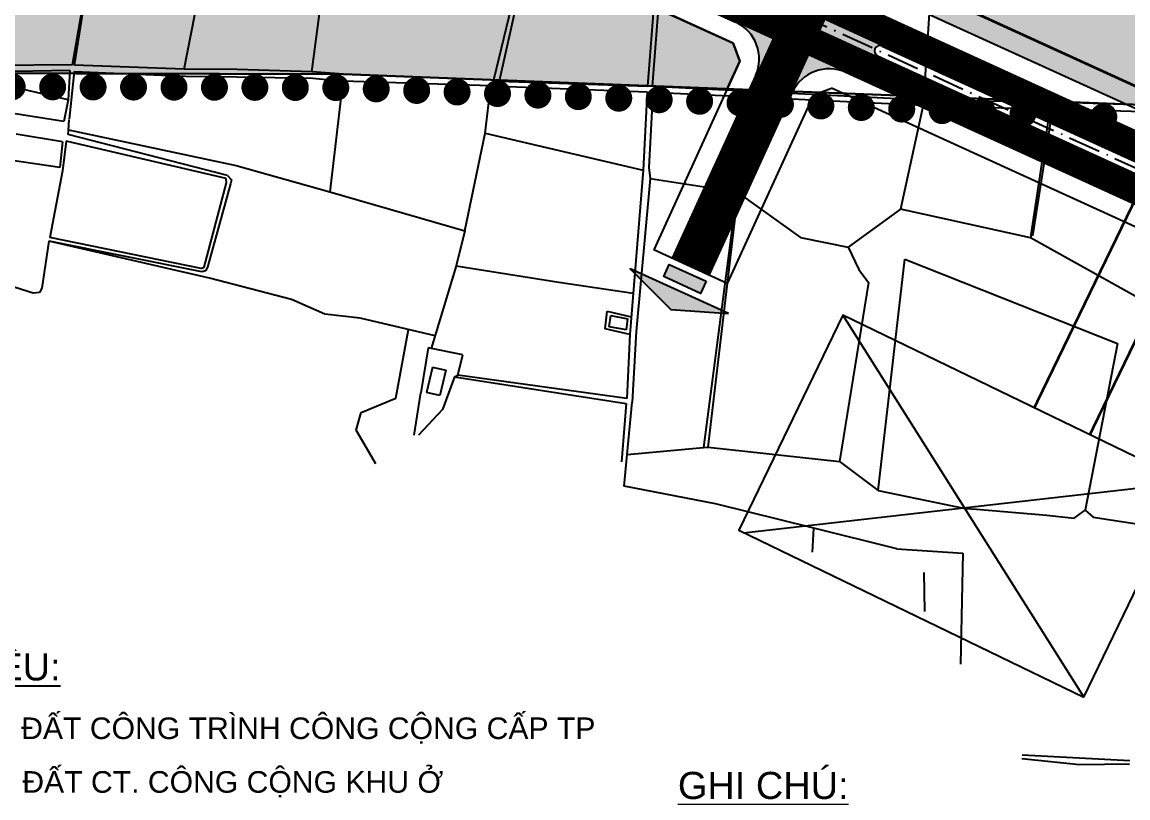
# Model space of a CAD drawing. Header units: millimetres. Extents: x 598301 to 599985, y 1183033 to 1185188.
# Drawn here: x 599055.2 to 599465.3, y 1183416.2 to 1183703.9 of the extents above; entities that cross this region are included whole.
import ezdxf

# ---------------------------------------------------------------- set-up
doc = ezdxf.new("R2010")
doc.units = ezdxf.units.MM
doc.linetypes.add('ACAD_ISO02W100', pattern=[15, 12, -3])
doc.linetypes.add('ACAD_ISO10W100', pattern=[18.5, 12, -3, 0.5, -3])
for name, color, linetype in [('0-duong', 132, 'Continuous'), ('0-he', 5, 'Continuous'), ('CXCL', 102, 'Continuous'), ('DIEN', 6, 'Continuous'), ('GHICHU', 7, 'Continuous'), ('h-ccong', 241, 'Continuous'), ('h-duong', 7, 'Continuous'), ('NENPHONGPHU', 253, 'Continuous'), ('RANH', 7, 'Continuous'), ('TEXT', 7, 'Continuous'), ('TIM', 1, 'ACAD_ISO10W100')]:
    doc.layers.add(name, color=color, linetype=linetype)
doc.layers.add('RANHDAT', color=7, linetype='Continuous', plot=False)
doc.styles.add('VHEL-B', font='VHELVEB.TTF', dxfattribs={"height": 4.5})

# ---------------------------------------------------------------- blocks, each defined once
blk = doc.blocks.new('MUITEN')
at = {"layer": '0-duong'}
h = blk.add_hatch(color=256, dxfattribs=at)
h.paths.add_polyline_path([(-5279.6, 2171.6), (-5364.5, 2161.8), (-5209.2, 2123.3)])
h.paths.add_polyline_path([(-5318.3, 2140), (-5323.2, 2120.6), (-5264.9, 2106.2), (-5260.1, 2125.6)])
blk.add_line((-5354.7, 2118.1), (-5238.2, 2089.3), dxfattribs=at)
at = {"layer": '0-duong', "flags": 128}
blk.add_lwpolyline([(-5364.5, 2161.8), (-5209.2, 2123.3), (-5279.6, 2171.6), (-5364.5, 2161.8)], dxfattribs=at)
blk.add_lwpolyline([(-5323.2, 2120.6), (-5318.3, 2140), (-5260.1, 2125.6), (-5264.9, 2106.2)], close=True, dxfattribs=at)
blk = doc.blocks.new('2000')
at = {"linetype": 'Continuous', "const_width": 5}
blk.add_lwpolyline([(-2.5, 0, 1), (2.5, 0, 1)], format="xyb", close=True, dxfattribs=at)
blk = doc.blocks.new('nen')
at = {"layer": 'NENPHONGPHU', "linetype": 'Continuous'}
for p, q in [((428.35, -705.81), (441.72, -627.37)), ((469.69, -707.41), (483.63, -635.91)), ((517.01, -708.4), (525.34, -645.11)), ((643.33, -713.89), (647.84, -655.93)), ((645.89, -656.15), (641.55, -713.76)), ((596.46, -661.93), (584.38, -711.51)), ((597.58, -662.25), (586.56, -711.87)), ((429.02, -705.9), (434.91, -669.29)), ((745.96, -686.85), (743.8, -718.99)), ((428.35, -705.81), (366.28, -706.42)), ((427.31, -707.99), (366.51, -709.02)), ((427.31, -707.99), (426.67, -718.81)), ((428.91, -708.34), (427.01, -725.99)), ((428.91, -708.34), (470.18, -710.03)), ((469.69, -707.41), (429.02, -705.9)), ((489.34, -707.57), (469.69, -707.41)), ((517.01, -708.4), (489.34, -707.57)), ((528.79, -709.29), (517.01, -708.4)), ((584.38, -711.51), (528.79, -709.29)), ((426.67, -718.81), (388.59, -709.98)), ((470.18, -710.03), (489.21, -710.24)), ((489.21, -710.24), (517.37, -710.78)), ((517.37, -710.78), (528.48, -711.93)), ((528.48, -711.93), (523.66, -752.95)), ((583.41, -713.66), (528.48, -711.93)), ((586.56, -711.87), (641.55, -713.76)), ((581.27, -731.2), (583.41, -713.66)), ((583.41, -713.66), (641.37, -715.83)), ((641.37, -715.83), (639.93, -744.93)), ((643.55, -715.91), (642.05, -743.95)), ((743.8, -718.99), (643.33, -713.89)), ((643.55, -715.91), (743.78, -720.75)), ((425.05, -726.84), (386.45, -720.79)), ((426.67, -718.81), (425.05, -726.84)), ((743.78, -720.75), (735.33, -759.34)), ((743.78, -720.75), (790.66, -722.39)), ((791.57, -719.64), (743.8, -718.99)), ((891.3, -723.01), (791.57, -719.64)), ((790.66, -722.39), (783.67, -768.85)), ((784.35, -769.2), (791.83, -722.18)), ((791.83, -722.18), (831.06, -723.28)), ((426.81, -730.01), (427, -726.19)), ((424.57, -734.41), (407.43, -731.57)), ((426.64, -731.71), (426.82, -730.16)), ((485.75, -746.82), (426.64, -731.71)), ((426.81, -730), (488.94, -743.13)), ((426.82, -730.16), (426.81, -730.01)), ((573.76, -767.45), (581.27, -731.2)), ((581.27, -731.2), (639.93, -744.93)), ((424.57, -734.41), (423.56, -743.87)), ((426, -734.12), (424.62, -745.17)), ((485.24, -748.05), (426, -734.12)), ((423.56, -743.87), (399.36, -740.37)), ((424.62, -745.17), (419.85, -769.92)), ((488.94, -743.13), (523.66, -752.95)), ((488.98, -743.17), (488.95, -743.13)), ((639.93, -744.93), (634.95, -805.82)), ((642.05, -743.95), (642.44, -748.05)), ((477.1, -780.83), (485.42, -749.61)), ((486.9, -749.98), (478.4, -780.86)), ((485.42, -749.61), (485.24, -748.05)), ((485.74, -746.83), (487.24, -748.43)), ((487.24, -748.43), (486.9, -749.98)), ((642.44, -748.05), (637.28, -804.71)), ((642.44, -748.05), (674.59, -752.97)), ((523.66, -752.95), (573.76, -767.45)), ((674.59, -752.97), (662.33, -847.79)), ((663.99, -847.65), (675.14, -753.31)), ((675.14, -753.31), (674.59, -752.97)), ((675.14, -753.31), (698.25, -769.91)), ((735.33, -759.34), (715.86, -773.49)), ((783.59, -769.95), (735.33, -759.34)), ((476.03, -781.4), (419.85, -769.92)), ((573.76, -767.45), (570.55, -780.35)), ((698.25, -769.91), (715.86, -773.49)), ((823.48, -792.32), (783.59, -769.95)), ((783.67, -768.85), (783.6, -769.95)), ((419.58, -771.29), (416.9, -788.65)), ((419.59, -771.25), (419.58, -771.29)), ((479.04, -784.99), (419.58, -771.29)), ((476.23, -782.65), (419.59, -771.25)), ((715.86, -773.5), (719.85, -781.74)), ((413.69, -790.48), (376.51, -779.06)), ((727.05, -863.68), (736.96, -777.96)), ((736.96, -777.96), (815.77, -809.22)), ((476.03, -781.4), (477.1, -780.83)), ((477.57, -782.27), (476.23, -782.65)), ((478.4, -780.86), (477.57, -782.27)), ((570.55, -780.35), (561.33, -811.05)), ((570.55, -780.35), (608.69, -786.42)), ((719.85, -781.74), (723.47, -786.61)), ((509.54, -792.92), (479.04, -784.99)), ((608.69, -786.42), (636.2, -790.49)), ((723.47, -786.61), (712.74, -852.95)), ((416.06, -790.25), (413.69, -790.48)), ((416.9, -788.65), (416.06, -790.25)), ((521.89, -798.3), (509.54, -792.92)), ((534.97, -799.76), (521.89, -798.3)), ((625.85, -803.77), (626.61, -797.26)), ((626.61, -797.26), (635.48, -799.3)), ((627.31, -803.01), (627.86, -798.75)), ((627.86, -798.75), (634.21, -800.09)), ((562.74, -806.37), (534.97, -799.76)), ((633.69, -804.15), (627.31, -803.01)), ((633.69, -804.15), (634.21, -800.09)), ((548.23, -829.46), (552.88, -804.02)), ((634.95, -805.82), (625.85, -803.77)), ((634.95, -805.82), (633.79, -829.61)), ((637.28, -804.71), (635.85, -831.02)), ((560.21, -810.83), (557.44, -827.48)), ((573.01, -813.37), (560.21, -810.83)), ((815.77, -809.22), (803.8, -871.05)), ((571.16, -820.95), (573.01, -813.37)), ((561.79, -817.95), (559.58, -827.33)), ((561.79, -817.95), (566.74, -819.15)), ((566.74, -819.15), (564.53, -828.53)), ((569.91, -821.62), (565.45, -833.7)), ((569.91, -821.62), (571.16, -820.95)), ((569.91, -821.62), (633.55, -831.51)), ((633.79, -829.61), (571.16, -820.95)), ((554.96, -843.17), (557.44, -827.48)), ((564.53, -828.53), (559.58, -827.33)), ((535.37, -834.79), (548.23, -829.46)), ((633.55, -831.51), (631.81, -853.05)), ((633.98, -850.4), (635.85, -831.02)), ((533.47, -841.38), (535.37, -834.79)), ((565.45, -833.7), (556.61, -843.2)), ((540.8, -853.83), (533.47, -841.38)), ((633.98, -850.4), (662.33, -847.79)), ((662.33, -847.79), (663.99, -847.65)), ((663.99, -847.65), (712.74, -852.95)), ((632.85, -862.14), (633.98, -850.4)), ((712.74, -852.95), (727.05, -863.68)), ((666.7, -868.71), (632.85, -862.14)), ((727.05, -863.68), (759.29, -870.39)), ((703.25, -877.75), (666.7, -868.71)), ((759.29, -870.39), (763.47, -870.68)), ((763.47, -870.68), (789.63, -872.93)), ((789.63, -872.93), (799.67, -874.05)), ((799.67, -874.05), (803.8, -871.05)), ((803.8, -871.05), (806.73, -873.57)), ((806.73, -873.57), (837.19, -878.38)), ((702.65, -886.55), (703.25, -877.75)), ((734, -885.37), (703.25, -877.75)), ((734, -885.37), (758.45, -886.99)), ((758.45, -886.99), (757.56, -928.12)), ((743.95, -894.19), (744.22, -908.61)), ((744.22, -908.61), (744.24, -908.65)), ((780.26, -963.09), (801.69, -965.37)), ((820.37, -963.99), (780.42, -961.88)), ((801.69, -965.37), (820.25, -965.09))]:
    blk.add_line(p, q, dxfattribs=at)

msp = doc.modelspace()

# ---------------------------------------------------------------- hatches: boundary and pattern name
at = {"layer": 'CXCL'}
h = msp.add_hatch(dxfattribs=at)
h.set_pattern_fill('HEX', color=256, scale=0.7, style=0)
h.set_pattern_definition([(0, (0, 0), (0, 3.849482), [2.2225, -4.445]), (120, (0, 0), (-3.333749203, -1.924741), [2.2225, -4.445]), (60, (2.2225, 0), (-3.333749203, 1.924741), [2.2225, -4.445])])
h.paths.add_polyline_path([(599367.08, 1183789.5), (599297.94, 1183821.07), (599272.81, 1183766.04), (599275.28, 1183759.42), (599335.32, 1183732), (599341.94, 1183734.47)])
h.paths.add_polyline_path([(599398.91, 1183774.96), (599392.29, 1183772.49), (599369.44, 1183722.46), (599371.91, 1183715.84), (599464.66, 1183673.47), (599635.49, 1183666.91)])
at = {"layer": 'h-ccong'}
h = msp.add_hatch(dxfattribs=at)
h.set_pattern_fill('TT-TP', color=256, scale=7, style=0)
h.set_pattern_definition([(2e-13, (0, 0), (-3e-14, 7), []), (90, (0, 0), (-7, -3e-14), []), (2e-13, (-6e-15, 1.75), (7, 7), [7, -7]), (2e-13, (-1e-14, 3.5), (7, 7), [7, -7]), (2e-13, (-2e-14, 5.25), (7, 7), [7, -7]), (90, (1.75, 6e-15), (-7, 7), [7, -7]), (90, (3.5, 1e-14), (-7, 7), [7, -7]), (90, (5.25, 2e-14), (-7, 7), [7, -7])])
h.paths.add_polyline_path([(599050.06, 1183818.86), (598953.35, 1183847.45), (598885.14, 1183833.01), (598885.08, 1183832.48), (598895.43, 1183834.67), (598876.48, 1183685.42), (599174.4, 1183684.62), (599316.68, 1183679.16), (599321.38, 1183689.44), (599318.91, 1183696.07)])
edge = h.paths.add_edge_path(flags=16)
edge.add_arc((599009.29, 1183753), 26.4, 341.1524, 686.5098)
edge.add_arc((599009.29, 1183753), 26.4, 326.5098, 341.1524)
at = {"layer": 'h-duong'}
h = msp.add_hatch(color=256, dxfattribs=at)
h.paths.add_polyline_path([(599362.19, 1183742.69, 0.04665), (599355.07, 1183745.16), (599350.01, 1183734.08, -0.414214), (599330.13, 1183726.67), (599315.62, 1183733.3, 0.033959), (599312.19, 1183729.02), (599348.39, 1183712.48)])
h.paths.add_polyline_path([(599363.65, 1183727.85), (599368.72, 1183738.93, 0.04665), (599362.19, 1183742.69), (599348.39, 1183712.48), (599384.59, 1183695.95, 0.033959), (599385.58, 1183701.35), (599371.07, 1183707.97, -0.414214)])
h.paths.add_polyline_path([(599348.39, 1183712.48), (599345.38, 1183705.89), (599371.45, 1183693.98, -0.424654), (599374.13, 1183695.03), (599382.99, 1183690.99, 0.032253), (599384.59, 1183695.95)])
h.paths.add_polyline_path([(599348.39, 1183712.48), (599312.19, 1183729.02, 0.03131), (599309.56, 1183724.69), (599320.79, 1183719.57, -0.449355), (599321.67, 1183716.71), (599345.38, 1183705.89)])
h.paths.add_polyline_path([(599345.38, 1183705.89), (599321.67, 1183716.71, -0.380386), (599319.13, 1183715.93), (599307.88, 1183721.06, 0.03408), (599306.16, 1183715.83), (599342.37, 1183699.29)])
h.paths.add_polyline_path([(599345.38, 1183705.89), (599342.37, 1183699.29), (599378.57, 1183682.76, 0.033132), (599381.33, 1183687.34), (599372.47, 1183691.39, -0.40385), (599371.45, 1183693.98)])
h.paths.add_polyline_path([(599342.37, 1183699.29), (599328.57, 1183669.09, 0.04665), (599335.68, 1183666.61), (599340.81, 1183677.82, -0.414214), (599360.68, 1183685.23), (599375.23, 1183678.59, 0.033035), (599378.57, 1183682.76)])
h.paths.add_polyline_path([(599342.37, 1183699.29), (599306.16, 1183715.83, 0.033035), (599305.19, 1183710.58), (599319.75, 1183703.93, -0.414214), (599327.16, 1183684.05), (599322.04, 1183672.84, 0.04665), (599328.57, 1183669.09)])

# ---------------------------------------------------------------- linework, layer by layer
at = {"layer": '0-duong'}
for p, q in [((599052.69, 1183825.9), (599319.75, 1183703.93)), ((599371.07, 1183707.97), (599696.77, 1183559.22)), ((599372.47, 1183691.39), (599691.61, 1183545.64)), ((599374.13, 1183695.03), (599693.27, 1183549.28)), ((599327.16, 1183684.05), (599296.24, 1183616.35)), ((599702.68, 1183529.04), (599360.68, 1183685.23)), ((599340.81, 1183677.82), (599309.89, 1183610.12))]:
    msp.add_line(p, q, dxfattribs=at)
for centre, radius, start, end in [((599313.52, 1183690.28), 15, 335.453, 65.453), ((599373.3, 1183693.21), 2, 65.453, 245.453), ((599354.45, 1183671.59), 15, 65.453, 155.453)]:
    msp.add_arc(centre, radius, start, end, dxfattribs=at)
at = {"layer": '0-he'}
for p, q in [((599050.06, 1183818.86), (599318.91, 1183696.07)), ((599371.91, 1183715.84), (599708.08, 1183562.3)), ((599318.91, 1183696.07), (599321.38, 1183689.44)), ((599321.38, 1183689.44), (599289.42, 1183619.47)), ((599348.67, 1183676.98), (599355.29, 1183679.45)), ((599703.32, 1183520.5), (599355.29, 1183679.45)), ((599348.67, 1183676.98), (599316.71, 1183607.01))]:
    msp.add_line(p, q, dxfattribs=at)
at = {"layer": 'DIEN'}
for p, q in [((599359.56, 1183595.22), (599448.91, 1183453.5)), ((599322.76, 1183514.54), (599487.53, 1183533.22))]:
    msp.add_line(p, q, dxfattribs=at)
at = {"layer": 'DIEN', "const_width": 1}
for points in [[(598399.01, 1183572.13), (598629.58, 1183786.54), (599043.29, 1183874.17), (599484.67, 1183672.58)], [(599451.13, 1183550.85), (599527.3, 1183708.08)], [(599430.53, 1183560.83), (599484.67, 1183672.58)]]:
    msp.add_lwpolyline(points, dxfattribs=at)
at = {"layer": 'DIEN'}
msp.add_lwpolyline([(599448.91, 1183453.5), (599487.53, 1183533.22), (599359.56, 1183595.22), (599320.93, 1183515.51), (599448.91, 1183453.5)], dxfattribs=at)
at = {"layer": 'h-ccong'}
msp.add_lwpolyline([(599050.06, 1183818.86), (598953.35, 1183847.45), (598885.14, 1183833.01), (598885.08, 1183832.48), (598895.43, 1183834.67), (598876.48, 1183685.42), (599174.4, 1183684.62), (599316.68, 1183679.16), (599321.38, 1183689.44), (599318.91, 1183696.07)], close=True, dxfattribs=at)
at = {"layer": 'h-duong', "linetype": 'ACAD_ISO02W100', "ltscale": 3, "const_width": 15}
msp.add_lwpolyline([(599178.14, 1184518.19, -0.188828), (599238.73, 1184477.6), (599483.25, 1184125.75, -0.264888), (599492.1, 1184027.14), (599303.06, 1183613.24)], format="xyb", dxfattribs=at)
at = {"layer": 'h-duong', "linetype": 'ACAD_ISO02W100', "ltscale": 3, "const_width": 10.5}
for points in [[(598832.34, 1183911.65), (599059.14, 1183844.59), (599879.08, 1183470.1)], [(598828.23, 1183897.75), (599054.05, 1183830.97), (599873.06, 1183456.91)]]:
    msp.add_lwpolyline(points, dxfattribs=at)
at = {"layer": 'RANHDAT'}
msp.add_lwpolyline([(599053.17, 1184761.61), (598916.88, 1184082.92), (598866.4, 1183685.45), (599174.4, 1183684.62), (599759.65, 1183662.15), (599742.66, 1183936.33), (599701.36, 1184127.68, -0.426721), (599774.97, 1184297.98, 0.350066), (599865.08, 1184447.89, 0.33051), (599654.39, 1184614.82, -0.14385), (599336.56, 1184651.65, -0.061406), (599257.29, 1184697.44, 0.172575)], format="xyb", close=True, dxfattribs=at)
msp.add_lwpolyline([(598947.83, 1184237.72), (598916.88, 1184082.92), (598894.48, 1183906.57), (598894.48, 1183906.57), (598785.5, 1183938.8), (598779.78, 1183898.78), (598889.38, 1183866.37), (598889.38, 1183866.37), (598866.4, 1183685.45), (599174.4, 1183684.62), (599759.65, 1183662.15), (599742.66, 1183936.33), (599701.36, 1184127.68, -0.426721), (599774.97, 1184297.98, 0.350066)], format="xyb", dxfattribs=at)
msp.add_lwpolyline([(599759.65, 1183662.15), (599174.4, 1183684.62), (598851.15, 1183685.49), (598831.15, 1183686.05), (598788.5, 1183693.1), (598751.37, 1183698.91)], dxfattribs=at)
at = {"layer": 'TIM'}
msp.add_lwpolyline([(599178.14, 1184518.19, -0.188828), (599238.73, 1184477.6), (599483.25, 1184125.75, -0.264888), (599492.1, 1184027.14), (599303.06, 1183613.24)], format="xyb", dxfattribs=at)
msp.add_lwpolyline([(598782.84, 1183918.73), (599056.6, 1183837.78), (599876.07, 1183463.51)], dxfattribs=at)

# ---------------------------------------------------------------- block references
at = {"layer": 'CXCL', "xscale": 0.2499999999964783, "yscale": 0.2499999999964783, "zscale": 0.2499999999964783, "rotation": 169.3674248194599}
msp.add_blockref('MUITEN', (598098.73, 1184374.44), dxfattribs=at)
at = {"layer": 'NENPHONGPHU'}
msp.add_blockref('nen', (598645.61, 1184393.91), dxfattribs=at)
at = {"layer": 'RANH'}
for p, rotation in [((599051.54, 1183679.95), 359.8463840578067), ((599066.54, 1183679.91), 359.8463840578067), ((599081.54, 1183679.87), 359.8463840578067), ((599096.54, 1183679.83), 359.8463840578067), ((599111.54, 1183679.79), 359.8463840578067), ((599126.54, 1183679.75), 359.8463840578067), ((599141.54, 1183679.71), 359.8463840578067), ((599156.54, 1183679.67), 359.8463840578067), ((599171.54, 1183679.63), 359.8463840578067), ((599186.53, 1183679.15), 357.800801066761), ((599201.52, 1183678.57), 357.800801066761), ((599216.51, 1183678), 357.800801066761), ((599231.5, 1183677.42), 357.800801066761), ((599246.48, 1183676.85), 357.800801066761), ((599261.47, 1183676.27), 357.800801066761), ((599276.46, 1183675.7), 357.800801066761), ((599291.45, 1183675.12), 357.800801066761), ((599306.44, 1183674.55), 357.800801066761), ((599321.43, 1183673.97), 357.800801066761), ((599336.42, 1183673.39), 357.800801066761), ((599351.41, 1183672.82), 357.800801066761), ((599366.4, 1183672.24), 357.800801066761), ((599381.39, 1183671.67), 357.800801066761), ((599396.37, 1183671.09), 357.800801066761), ((599411.36, 1183670.52), 357.800801066761), ((599426.35, 1183669.94), 357.800801066761), ((599441.34, 1183669.37), 357.800801066761), ((599456.33, 1183668.79), 357.800801066761)]:
    msp.add_blockref('2000', p, dxfattribs=dict(at, rotation=rotation))

# ---------------------------------------------------------------- texts
at = {"layer": 'GHICHU', "color": 7, "style": 'VHEL-B'}
for s, p in [('ÑAÁT COÂNG TRÌNH COÂNG COÄNG CAÁP TP', (599054.88, 1183437.99)), ('ÑAÁT CT. COÂNG COÄNG KHU ÔÛ', (599055.29, 1183418.08))]:
    msp.add_text(s, height=8, dxfattribs=at).set_placement(p)
at = {"layer": 'TEXT', "style": 'VHEL-B'}
for s, p in [('%%uKYÙ HIEÄU:', (599009.31, 1183459.73)), ('%%uGHI CHUÙ:', (599298.39, 1183415.74))]:
    msp.add_text(s, height=10.0705, dxfattribs=at).set_placement(p)

doc.saveas('drawing.dxf')
